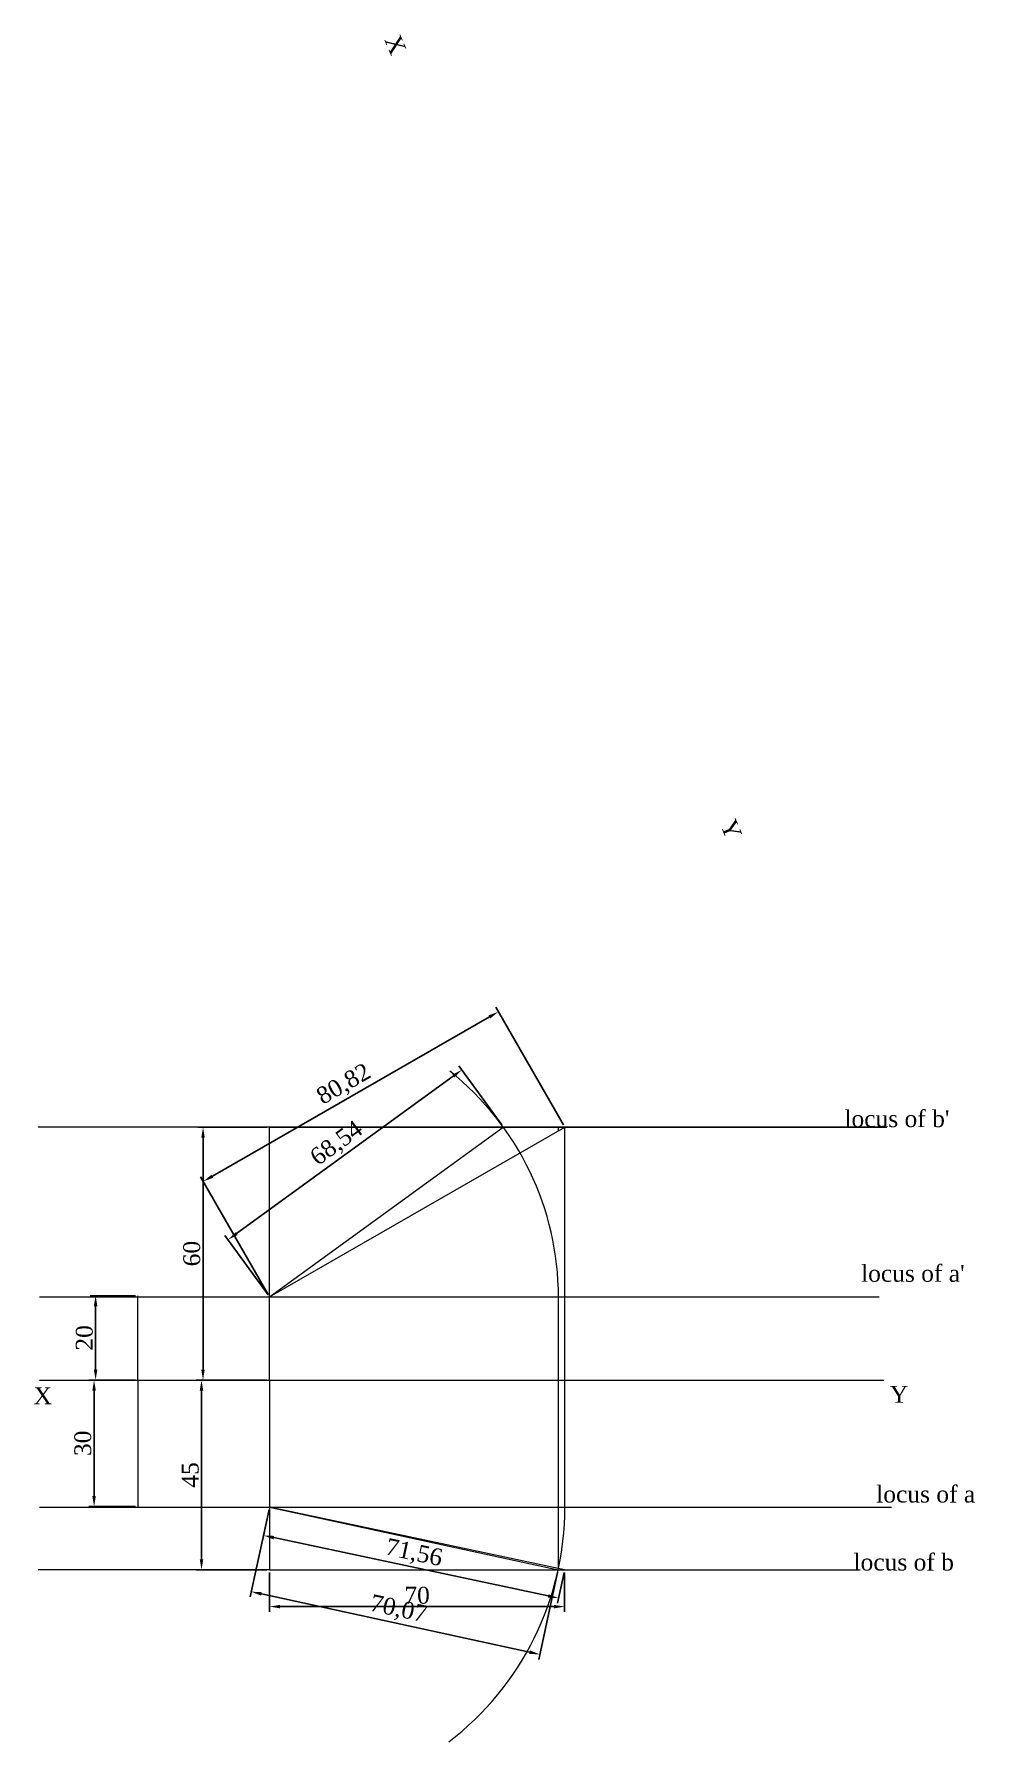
# Paper-space layout 'Layout9' of a CAD drawing. Header units: millimetres. Extents: x 33 to 257, y 6 to 411.
import ezdxf

# ---------------------------------------------------------------- set-up
doc = ezdxf.new("R2010")
doc.units = ezdxf.units.MM
doc.layers.add('Projection line', color=5, linetype='Continuous', lineweight=5)
doc.layers.add('X Y line', color=1, linetype='Continuous', lineweight=15)
doc.styles.get("Standard").update_dxf_attribs({"font": 'times.ttf', "height": 4})
doc.dimstyles.new('ISO-25', dxfattribs={"dimtxt": 4, "dimasz": 2.5, "dimexe": 1.25, "dimexo": 0.625, "dimtad": 1, "dimtoh": 1, "dimtxsty": 'Standard', "dimcen": 2.5, "dimadec": 0, "dimazin": 0, "dimtfac": 1, "dimtmove": 0, "dimatfit": 3, "dimfxl": 1, "dimarcsym": 0})

# ---------------------------------------------------------------- blocks, each defined once
blk = doc.blocks.new('*D55')
at = {"layer": 'Defpoints', "color": 0, "transparency": 16777216}
for p in [(47.99, 111.81), (58.04, 111.81), (58.04, 91.81)]:
    blk.add_point(p, dxfattribs=at)
at = {"layer": 'Projection line', "color": 0, "lineweight": -2, "transparency": 16777216}
for p, q in [((57.42, 111.81), (46.74, 111.81)), ((47.99, 94.31), (47.99, 109.31)), ((57.42, 91.81), (46.74, 91.81))]:
    blk.add_line(p, q, dxfattribs=at)
at = {"layer": 'Projection line', "color": 0, "transparency": 16777216}
for points in [[(47.58, 109.31), (48.41, 109.31), (47.99, 111.81)], [(47.58, 94.31), (48.41, 94.31), (47.99, 91.81)]]:
    blk.add_solid(points, dxfattribs=at)
at = {"layer": 'Projection line', "color": 0, "transparency": 16777216, "insert": (45.33, 101.81), "char_height": 4, "attachment_point": 5, "rotation": 90}
blk.add_mtext('20', dxfattribs=at)
blk = doc.blocks.new('*D56')
at = {"layer": 'Defpoints', "color": 0, "transparency": 16777216}
for p in [(58.04, 91.81), (47.63, 61.81), (58.04, 61.81)]:
    blk.add_point(p, dxfattribs=at)
at = {"layer": 'Projection line', "color": 0, "lineweight": -2, "transparency": 16777216}
for p, q in [((57.42, 91.81), (46.38, 91.81)), ((47.63, 89.31), (47.63, 64.31)), ((57.42, 61.81), (46.38, 61.81))]:
    blk.add_line(p, q, dxfattribs=at)
at = {"layer": 'Projection line', "color": 0, "transparency": 16777216}
for points in [[(47.22, 89.31), (48.05, 89.31), (47.63, 91.81)], [(47.22, 64.31), (48.05, 64.31), (47.63, 61.81)]]:
    blk.add_solid(points, dxfattribs=at)
at = {"layer": 'Projection line', "color": 0, "transparency": 16777216, "insert": (44.97, 76.81), "char_height": 4, "attachment_point": 5, "rotation": 90}
blk.add_mtext('30', dxfattribs=at)
blk = doc.blocks.new('*D57')
at = {"layer": 'Defpoints', "color": 0, "transparency": 16777216}
for p in [(73.48, 151.81), (89.27, 151.81), (89.27, 91.81)]:
    blk.add_point(p, dxfattribs=at)
at = {"layer": 'Projection line', "color": 0, "lineweight": -2, "transparency": 16777216}
for p, q in [((88.65, 151.81), (72.23, 151.81)), ((73.48, 94.31), (73.48, 149.31)), ((88.65, 91.81), (72.23, 91.81))]:
    blk.add_line(p, q, dxfattribs=at)
at = {"layer": 'Projection line', "color": 0, "transparency": 16777216}
for points in [[(73.06, 149.31), (73.89, 149.31), (73.48, 151.81)], [(73.06, 94.31), (73.89, 94.31), (73.48, 91.81)]]:
    blk.add_solid(points, dxfattribs=at)
at = {"layer": 'Projection line', "color": 0, "transparency": 16777216, "insert": (70.82, 121.81), "char_height": 4, "attachment_point": 5, "rotation": 90}
blk.add_mtext('60', dxfattribs=at)
blk = doc.blocks.new('*D58')
at = {"layer": 'Defpoints', "color": 0, "transparency": 16777216}
for p in [(89.27, 91.81), (73.12, 46.81), (89.27, 46.81)]:
    blk.add_point(p, dxfattribs=at)
at = {"layer": 'Projection line', "color": 0, "lineweight": -2, "transparency": 16777216}
for p, q in [((88.65, 91.81), (71.87, 91.81)), ((73.12, 89.31), (73.12, 49.31)), ((88.65, 46.81), (71.87, 46.81))]:
    blk.add_line(p, q, dxfattribs=at)
at = {"layer": 'Projection line', "color": 0, "transparency": 16777216}
for points in [[(72.7, 89.31), (73.54, 89.31), (73.12, 91.81)], [(72.7, 49.31), (73.54, 49.31), (73.12, 46.81)]]:
    blk.add_solid(points, dxfattribs=at)
at = {"layer": 'Projection line', "color": 0, "transparency": 16777216, "insert": (70.46, 69.31), "char_height": 4, "attachment_point": 5, "rotation": 90}
blk.add_mtext('45', dxfattribs=at)
blk = doc.blocks.new('*D59')
at = {"layer": 'Defpoints', "color": 0, "transparency": 16777216}
for p in [(89.27, 46.81), (159.27, 46.81), (159.27, 38.08)]:
    blk.add_point(p, dxfattribs=at)
at = {"layer": 'Projection line', "color": 0, "lineweight": -2, "transparency": 16777216}
for p, q in [((89.27, 46.19), (89.27, 36.83)), ((159.27, 46.19), (159.27, 36.83)), ((91.77, 38.08), (156.77, 38.08))]:
    blk.add_line(p, q, dxfattribs=at)
at = {"layer": 'Projection line', "color": 0, "transparency": 16777216}
for points in [[(91.77, 38.49), (91.77, 37.66), (89.27, 38.08)], [(156.77, 38.49), (156.77, 37.66), (159.27, 38.08)]]:
    blk.add_solid(points, dxfattribs=at)
at = {"layer": 'Projection line', "color": 0, "transparency": 16777216, "insert": (124.27, 40.74), "char_height": 4, "attachment_point": 5}
blk.add_mtext('70', dxfattribs=at)
blk = doc.blocks.new('*D67')
at = {"layer": 'Defpoints', "color": 0, "transparency": 16777216}
for p in [(89.27, 61.69), (157.74, 46.81), (153.38, 26.74)]:
    blk.add_point(p, dxfattribs=at)
at = {"layer": 'Projection line', "color": 0, "lineweight": -2, "transparency": 16777216}
for p, q in [((89.14, 61.08), (84.64, 40.4)), ((157.61, 46.2), (153.12, 25.52)), ((87.35, 41.09), (150.94, 27.27))]:
    blk.add_line(p, q, dxfattribs=at)
at = {"layer": 'Projection line', "color": 0, "transparency": 16777216}
for points in [[(87.44, 41.49), (87.26, 40.68), (84.91, 41.62)], [(151.03, 27.68), (150.85, 26.86), (153.38, 26.74)]]:
    blk.add_solid(points, dxfattribs=at)
at = {"layer": 'Projection line', "color": 0, "transparency": 16777216, "insert": (119.81, 37.22), "char_height": 4, "attachment_point": 5, "rotation": 347.7407}
blk.add_mtext('70,07', dxfattribs=at)
blk = doc.blocks.new('*D68')
at = {"layer": 'Defpoints', "color": 0, "transparency": 16777216}
for p in [(143.6, 179.19), (159.34, 151.81), (89.27, 111.54)]:
    blk.add_point(p, dxfattribs=at)
at = {"layer": 'Projection line', "color": 0, "lineweight": -2, "transparency": 16777216}
for p, q in [((159.03, 152.36), (142.98, 180.28)), ((75.7, 140.16), (141.43, 177.95)), ((88.96, 112.08), (72.91, 140))]:
    blk.add_line(p, q, dxfattribs=at)
at = {"layer": 'Projection line', "color": 0, "transparency": 16777216}
for points in [[(141.23, 178.31), (141.64, 177.59), (143.6, 179.19)], [(75.49, 140.52), (75.91, 139.8), (73.53, 138.92)]]:
    blk.add_solid(points, dxfattribs=at)
at = {"layer": 'Projection line', "color": 0, "transparency": 16777216, "insert": (107.01, 161.76), "char_height": 4, "attachment_point": 5, "rotation": 29.8911}
blk.add_mtext('80,82', dxfattribs=at)
blk = doc.blocks.new('*D69')
at = {"layer": 'Defpoints', "color": 0, "transparency": 16777216}
for p in [(89.27, 61.69), (159.27, 46.81), (157.84, 40.08)]:
    blk.add_point(p, dxfattribs=at)
at = {"layer": 'Projection line', "color": 0, "lineweight": -2, "transparency": 16777216}
for p, q in [((89.14, 61.08), (87.58, 53.74)), ((90.28, 54.44), (155.39, 40.6)), ((159.14, 46.2), (157.58, 38.86))]:
    blk.add_line(p, q, dxfattribs=at)
at = {"layer": 'Projection line', "color": 0, "transparency": 16777216}
for points in [[(90.37, 54.85), (90.2, 54.03), (87.84, 54.96)], [(155.48, 41.01), (155.31, 40.19), (157.84, 40.08)]]:
    blk.add_solid(points, dxfattribs=at)
at = {"layer": 'Projection line', "color": 0, "transparency": 16777216, "insert": (123.49, 50.57), "char_height": 4, "attachment_point": 5, "rotation": 348.0004}
blk.add_mtext('71,56', dxfattribs=at)
blk = doc.blocks.new('*D71')
at = {"layer": 'Defpoints', "color": 0, "transparency": 16777216}
for p in [(134.88, 165.37), (144.73, 151.81), (89.27, 111.54)]:
    blk.add_point(p, dxfattribs=at)
at = {"layer": 'Projection line', "color": 0, "lineweight": -2, "transparency": 16777216}
for p, q in [((144.36, 152.32), (134.15, 166.38)), ((81.45, 126.56), (132.86, 163.9)), ((88.9, 112.04), (78.69, 126.1))]:
    blk.add_line(p, q, dxfattribs=at)
at = {"layer": 'Projection line', "color": 0, "transparency": 16777216}
for points in [[(132.61, 164.23), (133.1, 163.56), (134.88, 165.37)], [(81.2, 126.9), (81.69, 126.22), (79.43, 125.09)]]:
    blk.add_solid(points, dxfattribs=at)
at = {"layer": 'Projection line', "color": 0, "transparency": 16777216, "insert": (105.32, 147.75), "char_height": 4, "attachment_point": 5, "rotation": 35.9911}
blk.add_mtext('68,54', dxfattribs=at)

psp = doc.layouts.new('Layout9')

# ---------------------------------------------------------------- linework, layer by layer
at = {"layer": 'Projection line'}
for p, q in [((235.714, 151.813), (34.354, 151.813)), ((89.27, 91.813), (89.27, 151.813)), ((89.27, 151.813), (235.714, 151.813)), ((89.27, 111.536), (159.34, 151.813)), ((89.27, 111.536), (144.726, 151.813)), ((157.809, 150.933), (157.809, 151.813)), ((159.34, 61.692), (159.34, 151.813)), ((34.713, 111.536), (233.919, 111.536)), ((58.043, 91.813), (58.043, 111.813)), ((157.809, 47.124), (157.809, 111.536)), ((58.043, 91.813), (58.043, 61.813)), ((89.27, 91.813), (89.27, 46.813)), ((34.713, 61.692), (236.793, 61.692)), ((159.27, 46.813), (89.27, 61.692)), ((89.27, 61.692), (157.742, 46.813)), ((89.27, 46.813), (34.33, 46.813)), ((89.27, 46.813), (229.41, 46.813)), ((89.27, 46.813), (159.27, 46.813))]:
    psp.add_line(p, q, dxfattribs=at)
for centre, radius, start, end in [((89.27, 111.536), 68.539, 0, 51.4105), ((89.27, 61.692), 70.07, 307.36566, 360)]:
    psp.add_arc(centre, radius, start, end, dxfattribs=at)
at = {"layer": 'X Y line'}
psp.add_line((34.713, 91.813), (235.028, 91.813), dxfattribs=at)

# ---------------------------------------------------------------- texts
at = {"layer": 'Projection line'}
for s, p in [("locus of b'", (225.664, 151.813)), ("locus of a'", (229.612, 115.122)), ('locus of a', (233.201, 62.768)), ('locus of b', (227.817, 46.631))]:
    psp.add_text(s, height=4, dxfattribs=at).set_placement(p)
at = {"layer": 'X Y line'}
for s, p in [('X', (116.448, 409.763)), ('Y', (196.077, 223.645))]:
    psp.add_text(s, height=4, rotation=293.26464, dxfattribs=at).set_placement(p)
for s, p in [('X', (33.277, 86.076)), ('Y', (236.432, 86.435))]:
    psp.add_text(s, height=4, dxfattribs=at).set_placement(p)

# ---------------------------------------------------------------- dimensions: what is measured, and where the dimension line sits
at = {"layer": 'Projection line'}
for p1, p2, distance, picture, middle in [((89.27, 111.536), (159.34, 151.813), 31.581, '*D68', (107.014, 161.756)), ((89.27, 111.536), (144.726, 151.813), 16.751, '*D71', (105.323, 147.75)), ((89.27, 61.692), (157.742, 46.813), -20.543, '*D67', (119.806, 37.224)), ((89.27, 61.692), (159.27, 46.813), -6.883, '*D69', (123.487, 50.568))]:
    dim = psp.add_aligned_dim(p1=p1, p2=p2, distance=distance, dimstyle='ISO-25', dxfattribs=at)
    dim.commit()
    dim.dimension.update_dxf_attribs({"geometry": picture, "text_midpoint": middle})
for base, p1, p2, picture, middle in [((73.477, 151.813), (89.27, 91.813), (89.27, 151.813), '*D57', (70.818, 121.813)), ((47.993, 111.813), (58.043, 91.813), (58.043, 111.813), '*D55', (45.334, 101.813)), ((47.634, 61.813), (58.043, 91.813), (58.043, 61.813), '*D56', (44.975, 76.813)), ((73.118, 46.813), (89.27, 91.813), (89.27, 46.813), '*D58', (70.459, 69.313))]:
    dim = psp.add_linear_dim(base=base, p1=p1, p2=p2, angle=90, dimstyle='ISO-25', dxfattribs=at)
    dim.commit()
    dim.dimension.update_dxf_attribs({"geometry": picture, "text_midpoint": middle})
dim = psp.add_linear_dim(base=(159.27, 38.078), p1=(89.27, 46.813), p2=(159.27, 46.813), dimstyle='ISO-25', dxfattribs=at)
dim.commit()
dim.dimension.update_dxf_attribs({"geometry": '*D59', "text_midpoint": (124.27, 40.743)})

doc.saveas('drawing.dxf')
